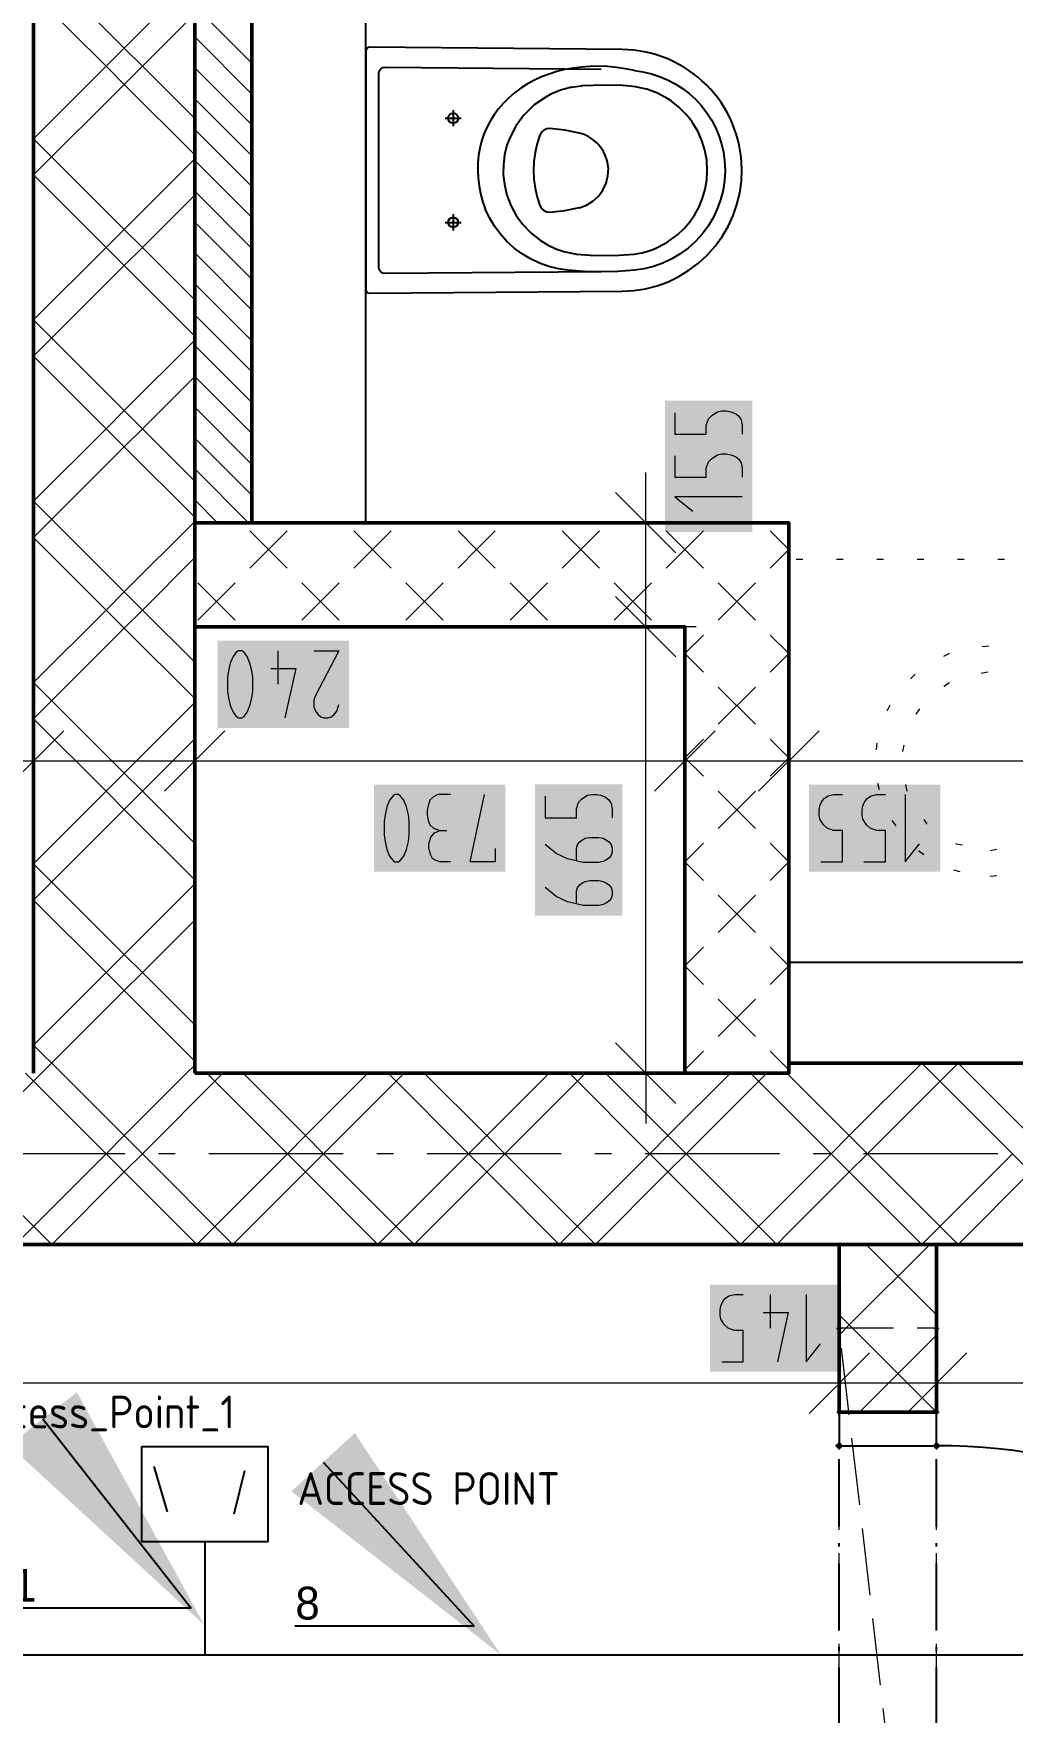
# Model space of a CAD drawing. Header units: millimetres. Extents: x 0 to 594, y 0 to 420.
# Drawn here: x 452.71 to 467.66, y 246.69 to 272.33 of the extents above; entities that cross this region are included whole.
import ezdxf
from ezdxf import colors
from ezdxf.entities.mleader import LeaderData, LeaderLine
from ezdxf.enums import TextEntityAlignment as Align
from ezdxf.math import Vec2, Vec3

# ---------------------------------------------------------------- set-up
doc = ezdxf.new("R2010")
doc.units = ezdxf.units.MM
doc.header["$LTSCALE"] = 8
for name, color, linetype in [('DESC', 1, 'Continuous'), ('PDF_Dvere', 7, 'Continuous'), ('PDF_Instalacni prizdivka do 1m', 7, 'Continuous'), ('PDF_Koty delkove', 7, 'Continuous'), ('PDF_Osy hlavni', 7, 'Continuous'), ('PDF_Preklady', 7, 'Continuous'), ('PDF_Pricky CP', 7, 'Continuous'), ('PDF_Pricky sadrokarton', 7, 'Continuous'), ('PDF_Pricky zdene', 7, 'Continuous'), ('PDF_Sanita', 7, 'Continuous'), ('PDF_Steny akusticke', 7, 'Continuous'), ('RED_2.5mm^2', 1, 'Continuous'), ('SYMS', 7, 'Continuous'), ('TAGS', 160, 'Continuous')]:
    doc.layers.add(name, color=color, linetype=linetype)
doc.styles.add('WD_IEC', font='isocp2.shx', dxfattribs={"width": 0.9, "height": 4})

# ---------------------------------------------------------------- blocks, each defined once
blk = doc.blocks.new('Access_Point_')
at = {"layer": 'SYMS'}
for p, q in [((-0.569, -0.166), (-0.774, 0.525)), ((0.445, -0.195), (0.607, 0.466))]:
    blk.add_line(p, q, dxfattribs=at)
blk.add_lwpolyline([(-0.965, 0.833), (0.96, 0.833), (0.96, -0.621), (-0.965, -0.621)], close=True, dxfattribs=at)
at = {"style": 'WD_IEC'}
for tag, height, p in [('INST', 2.7, (-6.103, 12.278)), ('LOC', 2.7, (-6.103, 9.278)), ('TAG1', 2.5, (-6.01, 6.238)), ('XREF', 2.7, (-6.01, -3.505)), ('DESC1', 2.7, (-6.01, -6.305)), ('DESC2', 2.7, (-6.01, -9.545)), ('DESC3', 2.7, (-6.01, -12.785))]:
    blk.add_attdef(tag, text='', height=height, dxfattribs=at).set_placement(p, align=Align.RIGHT)
for tag, p, height, flags in [('MFG', (3.907, 13.532), 1.5, 9), ('CAT', (3.907, 11.032), 1.5, 9), ('ASSYCODE', (2.49, -1.34), 1, 1), ('X8TERM01', (0, -0.62), 0.08, 1), ('FAMILY', (2.49, -2.84), 1, 1)]:
    blk.add_attdef(tag, p, '', height=height, dxfattribs=dict(at, flags=flags))
at = {"style": 'WD_IEC', "width": 0.8}
blk.add_attdef('TERM01', (-1, -0.62), '', height=2, rotation=90, dxfattribs=at)

msp = doc.modelspace()

# ---------------------------------------------------------------- linework, layer by layer
at = {"layer": 'PDF_Dvere', "lineweight": 25}
msp.add_lwpolyline([(465.014, 251.277), (465.014, 250.764), (466.5, 250.764), (466.5, 251.277)], close=True, dxfattribs=at)
msp.add_lwpolyline([(466.5, 241.539), (475.725, 241.539, 0.414213), (466.5, 250.764)], format="xyb", dxfattribs=at)
for points in [[(465.014, 249.532), (465.014, 250.557)], [(466.5, 249.532), (466.5, 250.557)], [(465.014, 249.224), (465.014, 249.275)], [(466.5, 249.224), (466.5, 249.275)], [(465.014, 247.943), (465.014, 248.968)], [(466.5, 247.943), (466.5, 248.968)], [(465.014, 247.635), (465.014, 247.687)], [(466.5, 247.635), (466.5, 247.687)], [(465.014, 246.354), (465.014, 247.379)], [(466.5, 246.354), (466.5, 247.379)]]:
    msp.add_lwpolyline(points, dxfattribs=at)
at = {"layer": 'PDF_Dvere', "lineweight": 25, "transparency": 33554559}
for points in [[(465.014, 250.7), (464.95, 250.764), (465.078, 250.764), (465.014, 250.828)], [(466.5, 250.7), (466.436, 250.764), (466.564, 250.764), (466.5, 250.828)]]:
    msp.add_solid(points, dxfattribs=at)
at = {"layer": 'PDF_Instalacni prizdivka do 1m', "lineweight": 25}
for points in [[(456.045, 283.564), (456.045, 264.858), (457.788, 264.858), (457.788, 283.564)], [(464.245, 256.606), (473.47, 256.606), (473.47, 258.144), (464.245, 258.144)]]:
    msp.add_lwpolyline(points, close=True, dxfattribs=at)
at = {"layer": 'PDF_Koty delkove', "lineweight": 18}
for points in [[(462.507, 266.538), (462.507, 266.21), (462.985, 266.21), (462.985, 266.347), (463.02, 266.442), (463.071, 266.497), (463.156, 266.551), (463.224, 266.565), (463.292, 266.565), (463.361, 266.551), (463.429, 266.524), (463.48, 266.483), (463.515, 266.429), (463.532, 266.347), (463.532, 266.21)], [(462.507, 265.881), (462.507, 265.553), (462.985, 265.553), (462.985, 265.69), (463.02, 265.785), (463.071, 265.84), (463.156, 265.894), (463.224, 265.908), (463.292, 265.908), (463.361, 265.894), (463.429, 265.867), (463.48, 265.826), (463.515, 265.772), (463.532, 265.69), (463.532, 265.553)], [(462.06, 264.858), (462.06, 265.627)], [(462.522, 264.397), (461.599, 265.319)], [(463.532, 265.251), (462.507, 265.251), (462.78, 265.033)], [(462.829, 264.858), (462.06, 264.858), (461.292, 264.858)], [(462.06, 259.861), (462.06, 263.269), (462.06, 264.858)], [(462.522, 262.808), (461.599, 263.73)], [(462.829, 263.269), (462.06, 263.269), (461.292, 263.269)], [(456.443, 262.903), (456.443, 262.391)], [(456.991, 262.903), (457.374, 262.903), (457.018, 262.22), (456.991, 262.151), (456.991, 262.048), (457.018, 261.981), (457.059, 261.929), (457.1, 261.895)], [(456.334, 262.63), (456.717, 262.63), (456.552, 261.878)], [(452.714, 261.988), (452.714, 261.219), (452.714, 260.45)], [(455.174, 261.988), (455.174, 261.219), (455.174, 260.45)], [(457.1, 261.895), (457.155, 261.878), (457.209, 261.878), (457.264, 261.895), (457.305, 261.929), (457.346, 261.981), (457.374, 262.082)], [(462.657, 261.988), (462.657, 261.219), (462.657, 260.45)], [(464.245, 261.988), (464.245, 261.219), (464.245, 260.45)], [(453.175, 261.68), (452.253, 260.758)], [(455.635, 261.68), (454.713, 260.758)], [(463.118, 261.68), (462.195, 260.758)], [(464.707, 261.68), (463.784, 260.758)], [(455.174, 261.219), (454.018, 261.219), (452.714, 261.219), (446.218, 261.219), (444.053, 261.219), (442.464, 261.219), (433.291, 261.219)], [(474.649, 261.219), (473.47, 261.219), (471.189, 261.219), (468.527, 261.219), (464.245, 261.219), (463.175, 261.219), (462.657, 261.219), (455.174, 261.219)], [(459.079, 260.706), (458.888, 260.706), (458.82, 260.672), (458.765, 260.62), (458.737, 260.535), (458.724, 260.467), (458.724, 260.398), (458.737, 260.313), (458.765, 260.245), (458.82, 260.194), (458.915, 260.159)], [(459.764, 259.885), (459.764, 259.681), (459.381, 259.681), (459.599, 260.706)], [(460.523, 260.683), (460.523, 260.354), (461.001, 260.354), (461.001, 260.491), (461.035, 260.587), (461.087, 260.642), (461.172, 260.696), (461.239, 260.71), (461.308, 260.71), (461.377, 260.696), (461.444, 260.669), (461.496, 260.628), (461.53, 260.573), (461.548, 260.491), (461.548, 260.354)], [(464.733, 259.681), (465.062, 259.681), (465.062, 260.159), (464.925, 260.159), (464.83, 260.194), (464.775, 260.245), (464.72, 260.33), (464.706, 260.398), (464.706, 260.467), (464.72, 260.535), (464.747, 260.603), (464.788, 260.654), (464.843, 260.689), (464.925, 260.706), (465.062, 260.706)], [(465.39, 259.681), (465.719, 259.681), (465.719, 260.159), (465.582, 260.159), (465.487, 260.194), (465.432, 260.245), (465.377, 260.33), (465.363, 260.398), (465.363, 260.467), (465.377, 260.535), (465.404, 260.603), (465.446, 260.654), (465.5, 260.689), (465.582, 260.706), (465.719, 260.706)], [(466.02, 260.706), (466.02, 259.681), (466.239, 259.954)], [(458.915, 259.681), (458.86, 259.698), (458.806, 259.733), (458.778, 259.784), (458.751, 259.885), (458.751, 259.954), (458.778, 260.057), (458.833, 260.125), (458.915, 260.159), (459.024, 260.159)], [(461.411, 259.683), (461.342, 259.669), (461.103, 259.669), (460.864, 259.724), (460.693, 259.806), (460.523, 259.944)], [(461.001, 259.697), (461.001, 259.889), (461.018, 259.944), (461.052, 259.985), (461.087, 260.012), (461.137, 260.039), (461.206, 260.053), (461.342, 260.053), (461.411, 260.039), (461.462, 260.012), (461.496, 259.985), (461.53, 259.944), (461.548, 259.889), (461.548, 259.834), (461.53, 259.779), (461.496, 259.738), (461.462, 259.711), (461.411, 259.683)], [(459.079, 259.681), (458.915, 259.681)], [(462.06, 256.453), (462.06, 259.861)], [(461.001, 259.04), (461.001, 259.231), (461.018, 259.287), (461.052, 259.328), (461.087, 259.355), (461.137, 259.382), (461.206, 259.396), (461.342, 259.396), (461.411, 259.382), (461.462, 259.355), (461.496, 259.328), (461.53, 259.287), (461.548, 259.231), (461.548, 259.177), (461.53, 259.122), (461.496, 259.081), (461.462, 259.054), (461.411, 259.026), (461.342, 259.012), (461.103, 259.012), (460.864, 259.067), (460.693, 259.149), (460.523, 259.287)], [(462.522, 255.991), (461.599, 256.914)], [(462.829, 256.453), (462.06, 256.453), (461.292, 256.453)], [(462.06, 256.453), (462.06, 255.684)], [(463.222, 252.047), (463.55, 252.047), (463.55, 252.525), (463.413, 252.525), (463.318, 252.56), (463.263, 252.611), (463.209, 252.696), (463.195, 252.764), (463.195, 252.832), (463.209, 252.901), (463.236, 252.969), (463.277, 253.02), (463.331, 253.055), (463.413, 253.072), (463.55, 253.072)], [(463.961, 253.072), (463.961, 252.56)], [(464.509, 253.072), (464.509, 252.047), (464.727, 252.32)], [(463.852, 252.799), (464.235, 252.799), (464.07, 252.047)], [(465.014, 252.489), (465.014, 251.721), (465.014, 250.952)], [(466.5, 252.489), (466.5, 251.721), (466.5, 250.952)], [(465.475, 252.182), (464.553, 251.259)], [(466.962, 252.182), (466.039, 251.259)], [(540.607, 251.721), (523.196, 251.721), (510.274, 251.721), (506.065, 251.721), (497.455, 251.721), (482.899, 251.721), (476.75, 251.721), (471.845, 251.721), (467.3, 251.721), (466.5, 251.721), (465.014, 251.721), (430.523, 251.721), (424.476, 251.721), (412.176, 251.721), (400.747, 251.721)]]:
    msp.add_lwpolyline(points, dxfattribs=at)
for points in [[(455.677, 262.492), (455.677, 262.287), (455.691, 262.186), (455.718, 262.066), (455.759, 261.963), (455.813, 261.895), (455.841, 261.878), (455.895, 261.878), (455.923, 261.895), (455.977, 261.963), (456.018, 262.066), (456.046, 262.186), (456.06, 262.287), (456.06, 262.492), (456.046, 262.595), (456.018, 262.715), (455.977, 262.817), (455.923, 262.886), (455.895, 262.903), (455.841, 262.903), (455.813, 262.886), (455.759, 262.817), (455.718, 262.715), (455.691, 262.595)], [(458.066, 260.295), (458.066, 260.09), (458.08, 259.989), (458.108, 259.869), (458.149, 259.767), (458.203, 259.698), (458.231, 259.681), (458.285, 259.681), (458.313, 259.698), (458.367, 259.767), (458.408, 259.869), (458.436, 259.989), (458.45, 260.09), (458.45, 260.295), (458.436, 260.398), (458.408, 260.518), (458.367, 260.62), (458.313, 260.689), (458.285, 260.706), (458.231, 260.706), (458.203, 260.689), (458.149, 260.62), (458.108, 260.518), (458.08, 260.398)]]:
    msp.add_lwpolyline(points, close=True, dxfattribs=at)
at = {"layer": 'PDF_Koty delkove', "color": 7, "lineweight": 18, "true_color": 0xffffff, "transparency": 33554559}
for points in [[(463.686, 264.714), (463.686, 266.719), (462.353, 264.714), (462.353, 266.719)], [(457.528, 263.057), (455.523, 263.057), (457.528, 261.724), (455.523, 261.724)], [(459.918, 260.86), (457.913, 260.86), (459.918, 259.528), (457.913, 259.528)], [(461.702, 258.858), (461.702, 260.863), (460.369, 258.858), (460.369, 260.863)], [(466.558, 260.86), (464.553, 260.86), (466.558, 259.528), (464.553, 259.528)], [(465.046, 253.226), (463.041, 253.226), (465.046, 251.894), (463.041, 251.894)]]:
    msp.add_solid(points, dxfattribs=at)
at = {"layer": 'PDF_Osy hlavni', "lineweight": 18}
for points in [[(454.109, 255.223), (452.059, 255.223)], [(454.878, 255.223), (454.621, 255.223)], [(457.44, 255.223), (455.39, 255.223)], [(458.209, 255.223), (457.953, 255.223)], [(460.771, 255.223), (458.721, 255.223)], [(461.54, 255.223), (461.284, 255.223)], [(464.103, 255.223), (462.053, 255.223)], [(464.871, 255.223), (464.615, 255.223)], [(467.434, 255.223), (465.384, 255.223)]]:
    msp.add_lwpolyline(points, dxfattribs=at)
at = {"layer": 'PDF_Preklady', "lineweight": 18}
for points in [[(465.845, 252.558), (465.014, 252.558)], [(465.014, 252.248), (465.014, 252.558)], [(466.5, 252.558), (466.204, 252.558)], [(466.5, 252.248), (466.5, 252.558)], [(465.168, 251.234), (465.05, 252.252)], [(465.014, 251.277), (465.014, 251.889)], [(466.5, 251.277), (466.5, 251.889)], [(465.014, 250.864), (465.014, 251.277)], [(466.5, 250.864), (466.5, 251.277)], [(465.327, 249.86), (465.209, 250.878)], [(465.014, 249.48), (465.014, 250.505)], [(466.5, 249.48), (466.5, 250.505)], [(465.487, 248.485), (465.368, 249.503)], [(465.014, 248.097), (465.014, 249.122)], [(466.5, 248.097), (466.5, 249.122)], [(465.646, 247.111), (465.528, 248.129)], [(465.014, 246.713), (465.014, 247.738)], [(466.5, 246.713), (466.5, 247.738)], [(465.805, 245.736), (465.687, 246.754)]]:
    msp.add_lwpolyline(points, dxfattribs=at)
at = {"layer": 'PDF_Preklady', "lineweight": 18, "transparency": 33554559}
for points in [[(465.019, 252.512), (464.968, 252.552), (465.06, 252.563), (465.009, 252.604)], [(465.06, 252.558), (465.014, 252.512), (465.014, 252.604), (464.968, 252.558)], [(465.014, 252.512), (464.968, 252.558), (465.06, 252.558), (465.014, 252.604)], [(466.5, 252.512), (466.454, 252.558), (466.546, 252.558), (466.5, 252.604)], [(466.546, 252.558), (466.5, 252.512), (466.5, 252.604), (466.454, 252.558)], [(465.014, 251.23), (464.968, 251.277), (465.06, 251.277), (465.014, 251.323)], [(465.014, 251.23), (464.968, 251.277), (465.06, 251.277), (465.014, 251.323)], [(466.5, 251.23), (466.454, 251.277), (466.546, 251.277), (466.5, 251.323)], [(466.5, 251.23), (466.454, 251.277), (466.546, 251.277), (466.5, 251.323)]]:
    msp.add_solid(points, dxfattribs=at)
at = {"layer": 'PDF_Pricky CP', "lineweight": 50}
msp.add_lwpolyline([(462.657, 264.858), (455.175, 264.858), (455.175, 263.269), (462.657, 263.269), (462.657, 256.453), (464.245, 256.453), (464.245, 256.606), (464.245, 264.858), (462.657, 264.858)], dxfattribs=at)
at = {"layer": 'PDF_Pricky CP', "lineweight": 9}
for points in [[(456.586, 264.163), (456.302, 264.448), (456.017, 264.732)], [(456.017, 264.163), (456.302, 264.448), (456.586, 264.732)], [(458.175, 264.163), (457.89, 264.448), (457.606, 264.732)], [(457.606, 264.163), (457.89, 264.448), (458.175, 264.732)], [(459.764, 264.163), (459.479, 264.448), (459.195, 264.732)], [(459.195, 264.163), (459.479, 264.448), (459.764, 264.732)], [(461.352, 264.163), (461.068, 264.448), (460.784, 264.732)], [(460.784, 264.163), (461.068, 264.448), (461.352, 264.732)], [(462.657, 264.448), (462.372, 264.732)], [(462.657, 264.448), (462.657, 264.448), (462.941, 264.732)], [(464.245, 264.448), (463.961, 264.732)], [(462.657, 264.448), (462.372, 264.163)], [(462.941, 264.163), (462.657, 264.448), (462.657, 264.448)], [(464.245, 264.448), (463.961, 264.163)], [(455.792, 263.369), (455.223, 263.938)], [(455.792, 263.938), (455.223, 263.369)], [(457.38, 263.369), (456.812, 263.938)], [(457.38, 263.938), (456.812, 263.369)], [(458.969, 263.369), (458.4, 263.938)], [(458.969, 263.938), (458.4, 263.369)], [(460.558, 263.369), (459.989, 263.938)], [(460.558, 263.938), (459.989, 263.369)], [(462.147, 263.369), (461.578, 263.938)], [(462.147, 263.938), (461.578, 263.369)], [(463.735, 263.369), (463.167, 263.938)], [(463.735, 263.938), (463.167, 263.369)], [(462.941, 262.575), (462.657, 262.859), (462.657, 262.859), (462.657, 262.859), (462.941, 263.143)], [(463.961, 262.575), (464.245, 262.859), (463.961, 263.143)], [(463.735, 261.78), (463.167, 262.349)], [(463.735, 262.349), (463.167, 261.78)], [(462.657, 261.27), (462.657, 261.27), (462.941, 261.555)], [(464.245, 261.27), (463.961, 261.555)], [(462.941, 260.986), (462.657, 261.27), (462.657, 261.27)], [(464.245, 261.27), (463.961, 260.986)], [(463.735, 260.191), (463.167, 260.76)], [(463.735, 260.76), (463.167, 260.191)], [(462.941, 259.397), (462.657, 259.681), (462.657, 259.681), (462.657, 259.681), (462.941, 259.966)], [(463.961, 259.397), (464.245, 259.681), (463.961, 259.966)], [(463.735, 258.603), (463.167, 259.171)], [(463.735, 259.171), (463.167, 258.603)], [(462.657, 258.093), (462.657, 258.093), (462.941, 258.377)], [(464.245, 258.093), (463.961, 258.377)], [(462.941, 257.808), (462.657, 258.093), (462.657, 258.093)], [(464.245, 258.093), (463.961, 257.808)], [(463.735, 257.014), (463.167, 257.583)], [(463.735, 257.583), (463.167, 257.014)], [(462.657, 256.504), (462.657, 256.504), (462.941, 256.788)], [(464.245, 256.504), (463.961, 256.788)], [(462.708, 256.453), (462.657, 256.504), (462.657, 256.504)], [(464.245, 256.504), (464.194, 256.453)]]:
    msp.add_lwpolyline(points, dxfattribs=at)
at = {"layer": 'PDF_Pricky sadrokarton', "lineweight": 50}
msp.add_lwpolyline([(455.174, 290.739), (455.174, 264.858), (456.045, 264.858), (456.045, 283.564), (456.045, 290.739)], close=True, dxfattribs=at)
at = {"layer": 'PDF_Pricky sadrokarton', "lineweight": 9}
for points in [[(456.045, 271.874), (455.174, 272.745)], [(456.045, 271.402), (455.174, 272.274)], [(456.045, 270.931), (455.174, 271.803)], [(456.045, 270.46), (455.174, 271.331)], [(456.045, 269.989), (455.174, 270.86)], [(456.045, 269.518), (455.174, 270.389)], [(456.045, 269.047), (455.174, 269.918)], [(456.045, 268.576), (455.174, 269.447)], [(456.045, 268.105), (455.174, 268.976)], [(456.045, 267.634), (455.174, 268.505)], [(456.045, 267.162), (455.174, 268.034)], [(456.045, 267.634), (456.045, 267.634)], [(456.045, 266.691), (455.174, 267.563)], [(456.045, 266.22), (455.174, 267.091)], [(456.045, 265.749), (455.174, 266.62)], [(456.045, 265.278), (455.174, 266.149)], [(455.995, 264.858), (455.174, 265.678)], [(455.523, 264.858), (455.174, 265.207)]]:
    msp.add_lwpolyline(points, dxfattribs=at)
at = {"layer": 'PDF_Pricky zdene', "lineweight": 9}
for points in [[(466.398, 253.839), (465.168, 252.609), (465.014, 252.455)], [(466.5, 252.763), (465.424, 253.839)], [(466.5, 251.277), (465.168, 252.609), (465.014, 252.763)], [(466.5, 252.455), (465.322, 251.277)], [(465.014, 251.277), (465.014, 251.277)]]:
    msp.add_lwpolyline(points, dxfattribs=at)
at = {"layer": 'PDF_Pricky zdene', "lineweight": 50}
for points in [[(466.5, 251.277), (466.5, 252.558), (466.5, 253.839), (465.014, 253.839), (465.014, 252.558), (465.014, 251.277)], [(466.5, 251.277), (465.014, 251.277)]]:
    msp.add_lwpolyline(points, dxfattribs=at)
at = {"layer": 'PDF_Sanita', "lineweight": 25}
msp.add_lwpolyline([(461.699, 272.082), (457.841, 272.117), (457.84, 272.117), (457.804, 272.102), (457.789, 272.066), (457.788, 268.412), (457.788, 268.411), (457.803, 268.375), (457.839, 268.361), (461.698, 268.393), (461.879, 268.403), (462.058, 268.431), (462.233, 268.476), (462.402, 268.538), (462.565, 268.617), (462.72, 268.712), (462.864, 268.821), (462.998, 268.944), (463.119, 269.079), (463.226, 269.226), (463.317, 269.382), (463.393, 269.546), (463.453, 269.717), (463.495, 269.892), (463.52, 270.071), (463.527, 270.253, 0.409121)], format="xyb", close=True, dxfattribs=at)
for points in [[(461.38, 268.69), (458.086, 268.662), (458.047, 268.67), (458.013, 268.692), (457.991, 268.725), (457.983, 268.764), (457.983, 268.765), (457.984, 271.713), (457.984, 271.714), (457.992, 271.753), (458.014, 271.786), (458.048, 271.808), (458.087, 271.815), (461.382, 271.785)], [(461.888, 271.761), (462.018, 271.743), (462.146, 271.714), (462.272, 271.673), (462.393, 271.622), (462.51, 271.561), (462.621, 271.49), (462.725, 271.409), (462.823, 271.32), (462.912, 271.222), (462.992, 271.118), (463.064, 271.007), (463.125, 270.89), (463.176, 270.768), (463.216, 270.643), (463.245, 270.514), (463.264, 270.383), (463.271, 270.233), (463.263, 270.083), (463.241, 269.935), (463.204, 269.79), (463.153, 269.648), (463.088, 269.513), (463.011, 269.384), (462.921, 269.263), (462.819, 269.152), (462.707, 269.051), (462.587, 268.962), (462.458, 268.885), (462.322, 268.821), (462.181, 268.771), (462.035, 268.735), (461.888, 268.714), (461.633, 268.695), (461.38, 268.69), (461.127, 268.696), (460.873, 268.714), (460.726, 268.736), (460.58, 268.772), (460.439, 268.822), (460.303, 268.886), (460.174, 268.963), (460.054, 269.052), (459.942, 269.153), (459.841, 269.264), (459.751, 269.385), (459.673, 269.514), (459.608, 269.65)], [(462.767, 270.978), (462.729, 271.029), (462.677, 271.092), (462.568, 271.201), (462.447, 271.297), (462.397, 271.331), (462.241, 271.414), (462.075, 271.476), (462.069, 271.478), (461.907, 271.513), (461.717, 271.531), (461.717, 271.531), (461.698, 271.532), (461.431, 271.539), (461.088, 271.526), (461.076, 271.525), (460.925, 271.504), (460.912, 271.502), (460.759, 271.46), (460.612, 271.4), (460.548, 271.366), (460.358, 271.237)], [(460.358, 271.237), (460.194, 271.077), (460.076, 270.914), (459.984, 270.735), (459.942, 270.62), (459.906, 270.474), (459.888, 270.325), (459.886, 270.175), (459.902, 270.026), (459.941, 269.859), (460.002, 269.699), (460.084, 269.548), (460.185, 269.41), (460.312, 269.278), (460.456, 269.165), (460.456, 269.165), (460.57, 269.097), (460.69, 269.041), (460.808, 269), (461.003, 268.958), (461.211, 268.942), (461.211, 268.942), (461.442, 268.937), (461.655, 268.941), (461.884, 268.958), (462, 268.979), (462.114, 269.011), (462.114, 269.011), (462.195, 269.041), (462.195, 269.041), (462.381, 269.135), (462.55, 269.258), (462.648, 269.351), (462.735, 269.453), (462.811, 269.564), (462.875, 269.682), (462.929, 269.815), (462.969, 269.952), (462.992, 270.094), (463, 270.237), (462.991, 270.392), (462.963, 270.545), (462.917, 270.693), (462.854, 270.835), (462.854, 270.835), (462.797, 270.933), (462.776, 270.966), (462.767, 270.978)], [(460.712, 271.443), (460.69, 271.434)], [(457.789, 271.008), (457.789, 271.033)], [(458.998, 271.033), (459.244, 271.033)], [(459.121, 271.156), (459.121, 270.91)], [(460.353, 270.375), (460.346, 270.238), (460.352, 270.101), (460.371, 269.964), (460.401, 269.83), (460.444, 269.7), (460.467, 269.657), (460.503, 269.625), (460.548, 269.605), (460.596, 269.6), (460.823, 269.623), (461.048, 269.669), (461.047, 269.668), (461.155, 269.707), (461.254, 269.766), (461.339, 269.844), (461.407, 269.937), (461.456, 270.041), (461.484, 270.153), (461.49, 270.267), (461.473, 270.381), (461.448, 270.456), (461.414, 270.527), (461.37, 270.593), (461.318, 270.653), (461.259, 270.705), (461.193, 270.748), (461.122, 270.783), (461.047, 270.807), (461.048, 270.807), (460.824, 270.852), (460.596, 270.876), (460.548, 270.871), (460.504, 270.851), (460.468, 270.819), (460.444, 270.776)], [(460.444, 270.776), (460.402, 270.646), (460.371, 270.512), (460.353, 270.375)], [(457.788, 269.445), (457.788, 269.47)], [(458.998, 269.444), (459.244, 269.444)], [(459.121, 269.567), (459.121, 269.321)]]:
    msp.add_lwpolyline(points, dxfattribs=at)
at = {"layer": 'PDF_Sanita', "lineweight": 13}
for points in [[(464.245, 264.24), (464.245, 264.294)], [(464.245, 264.294), (464.245, 264.294)], [(464.245, 264.294), (464.245, 264.294)], [(464.461, 264.294), (464.359, 264.294)], [(465.076, 264.294), (464.974, 264.294)], [(465.691, 264.294), (465.589, 264.294)], [(466.306, 264.294), (466.204, 264.294)], [(466.921, 264.294), (466.819, 264.294)], [(467.536, 264.294), (467.434, 264.294)], [(464.245, 263.625), (464.245, 263.728)], [(464.245, 263.01), (464.245, 263.113)], [(466.697, 262.86), (466.605, 262.817)], [(467.299, 262.974), (467.197, 262.965)], [(464.245, 262.395), (464.245, 262.498)], [(466.172, 262.546), (466.1, 262.474)], [(467.282, 262.578), (467.182, 262.558)], [(466.697, 262.414), (466.612, 262.358)], [(465.786, 262.071), (465.743, 261.978)], [(466.241, 262.017), (466.185, 261.932)], [(464.245, 261.78), (464.245, 261.883)], [(465.587, 261.493), (465.578, 261.391)], [(464.245, 261.165), (464.245, 261.268)], [(466.002, 261.463), (465.982, 261.363)], [(465.599, 260.881), (465.625, 260.782)], [(466.025, 260.86), (466.045, 260.759)], [(464.245, 260.55), (464.245, 260.653)], [(465.819, 260.311), (465.878, 260.227)], [(466.306, 260.324), (466.354, 260.253)], [(464.245, 259.935), (464.245, 260.038)], [(466.794, 259.958), (466.797, 259.956), (466.894, 259.937)], [(466.223, 259.851), (466.307, 259.792)], [(467.32, 259.852), (467.421, 259.872)], [(464.245, 259.32), (464.245, 259.423)], [(466.759, 259.557), (466.858, 259.531)], [(467.32, 259.462), (467.422, 259.471)], [(464.245, 258.705), (464.245, 258.808)], [(464.245, 258.144), (464.245, 258.193)], [(464.245, 258.144), (464.245, 258.144)], [(464.461, 258.144), (464.359, 258.144)], [(465.076, 258.144), (464.974, 258.144)], [(465.691, 258.144), (465.589, 258.144)], [(466.306, 258.144), (466.204, 258.144)], [(466.921, 258.144), (466.819, 258.144)], [(467.536, 258.144), (467.434, 258.144)]]:
    msp.add_lwpolyline(points, dxfattribs=at)
at = {"layer": 'PDF_Sanita', "lineweight": 25}
for centre in [(459.121, 271.033), (459.121, 269.444)]:
    msp.add_circle(centre, 0.0769, dxfattribs=at)
msp.add_ellipse((461.677, 269.941), major_axis=(-2.051, 0.932), ratio=0.799364, start_param=4.964084, end_param=6.955354, dxfattribs=at)
at = {"layer": 'PDF_Steny akusticke', "lineweight": 50}
for points in [[(452.714, 292.225), (452.714, 290.739), (452.714, 256.453)], [(455.174, 256.453), (455.174, 290.739), (455.174, 292.225)], [(464.245, 253.839), (476.698, 253.839), (476.698, 253.993), (474.649, 253.993), (474.649, 256.606), (474.598, 256.606), (473.47, 256.606), (464.245, 256.606), (464.245, 256.453)], [(464.245, 256.453), (462.657, 256.453), (455.174, 256.453)], [(430.523, 253.839), (430.523, 253.839), (442.464, 253.839), (464.245, 253.839)]]:
    msp.add_lwpolyline(points, dxfattribs=at)
at = {"layer": 'PDF_Steny akusticke', "lineweight": 9}
for points in [[(454.098, 272.104), (452.714, 273.488)], [(454.375, 271.828), (454.098, 272.104), (455.174, 273.181)], [(453.821, 271.828), (452.714, 272.935)], [(454.375, 271.828), (455.174, 272.627)], [(453.821, 271.828), (454.098, 272.104)], [(454.098, 271.551), (453.821, 271.828), (452.714, 270.721)], [(454.098, 271.551), (454.375, 271.828)], [(455.174, 271.028), (454.375, 271.828)], [(452.714, 270.167), (454.098, 271.551)], [(455.174, 270.475), (454.098, 271.551)], [(454.098, 269.337), (452.714, 270.721)], [(454.375, 269.06), (454.098, 269.337), (455.174, 270.413)], [(453.821, 269.06), (452.714, 270.167)], [(452.714, 267.4), (454.098, 268.783), (454.375, 269.06), (455.174, 269.86)], [(453.821, 269.06), (454.098, 269.337)], [(454.098, 268.783), (453.821, 269.06), (452.714, 267.953)], [(455.174, 268.261), (454.375, 269.06)], [(455.174, 267.707), (454.098, 268.783)], [(454.098, 266.569), (452.714, 267.953)], [(454.375, 266.293), (454.098, 266.569), (455.174, 267.646)], [(453.821, 266.293), (452.714, 267.4)], [(452.714, 264.632), (454.098, 266.016), (454.375, 266.293), (455.174, 267.092)], [(453.821, 266.293), (454.098, 266.569)], [(454.098, 266.016), (453.821, 266.293), (452.714, 265.186)], [(455.174, 265.493), (454.375, 266.293)], [(455.174, 264.94), (454.098, 266.016)], [(454.098, 263.802), (452.714, 265.186)], [(454.375, 263.525), (454.098, 263.802), (455.174, 264.878)], [(453.821, 263.525), (452.714, 264.632)], [(452.714, 261.865), (454.098, 263.248), (454.375, 263.525), (455.174, 264.325)], [(453.821, 263.525), (454.098, 263.802)], [(454.098, 263.248), (453.821, 263.525), (452.714, 262.418)], [(455.174, 262.726), (454.375, 263.525)], [(455.174, 262.172), (454.098, 263.248)], [(454.098, 261.034), (452.714, 262.418)], [(454.375, 260.758), (454.098, 261.034), (455.174, 262.111)], [(453.821, 260.758), (452.714, 261.865)], [(452.714, 259.097), (454.098, 260.481), (454.375, 260.758), (455.174, 261.557)], [(453.821, 260.758), (454.098, 261.034)], [(454.098, 260.481), (453.821, 260.758), (452.714, 259.651)], [(455.174, 259.958), (454.375, 260.758)], [(455.174, 259.405), (454.098, 260.481)], [(454.098, 258.267), (452.714, 259.651)], [(454.375, 257.99), (454.098, 258.267), (455.174, 259.343)], [(453.821, 257.99), (452.714, 259.097)], [(452.837, 256.453), (454.098, 257.713), (454.375, 257.99), (455.174, 258.79)], [(453.821, 257.99), (454.098, 258.267)], [(454.098, 257.713), (453.821, 257.99), (452.714, 256.883)], [(455.174, 257.191), (454.375, 257.99)], [(455.174, 256.637), (454.098, 257.713)], [(453.145, 256.453), (452.714, 256.883)], [(466.828, 256.606), (465.445, 255.223), (465.168, 255.499), (466.275, 256.606)], [(467.659, 255.223), (466.275, 256.606)], [(469.596, 253.839), (468.212, 255.223), (467.935, 255.499), (466.828, 256.606)], [(452.837, 256.453), (451.607, 255.223), (451.33, 254.946), (450.223, 253.839), (448.84, 255.223), (448.563, 255.499), (447.61, 256.453)], [(455.051, 256.453), (454.098, 255.499), (453.821, 255.223), (452.437, 253.839), (451.33, 254.946), (451.054, 255.223), (449.824, 256.453)], [(455.605, 256.453), (454.375, 255.223), (454.098, 254.946), (452.991, 253.839), (451.607, 255.223), (451.33, 255.499), (450.377, 256.453)], [(457.819, 256.453), (456.865, 255.499), (456.589, 255.223), (455.205, 253.839), (454.098, 254.946), (453.821, 255.223), (452.591, 256.453)], [(458.372, 256.453), (457.142, 255.223), (456.865, 254.946), (455.758, 253.839), (454.375, 255.223), (454.098, 255.499), (453.145, 256.453)], [(455.051, 256.453), (455.174, 256.576)], [(460.586, 256.453), (459.633, 255.499), (459.356, 255.223), (457.972, 253.839), (456.865, 254.946), (456.589, 255.223), (455.359, 256.453)], [(461.14, 256.453), (459.91, 255.223), (459.633, 254.946), (458.526, 253.839), (457.142, 255.223), (456.865, 255.499), (455.912, 256.453)], [(463.354, 256.453), (462.4, 255.499), (462.124, 255.223), (460.74, 253.839), (459.633, 254.946), (459.356, 255.223), (458.126, 256.453)], [(463.907, 256.453), (462.677, 255.223), (462.4, 254.946), (461.293, 253.839), (459.91, 255.223), (459.633, 255.499), (458.68, 256.453)], [(464.245, 254.577), (463.507, 253.839), (462.4, 254.946), (462.124, 255.223), (460.894, 256.453)], [(464.245, 254.023), (464.061, 253.839), (462.677, 255.223), (462.4, 255.499), (461.447, 256.453)], [(464.245, 255.868), (463.661, 256.453)], [(464.245, 256.422), (464.215, 256.453)], [(465.168, 255.499), (464.245, 256.422)], [(464.891, 255.223), (464.245, 255.868)], [(464.891, 255.223), (465.168, 255.499)], [(464.245, 254.023), (465.168, 254.946), (464.891, 255.223), (464.245, 254.577)], [(465.168, 254.946), (465.445, 255.223)], [(466.828, 253.839), (465.445, 255.223)], [(466.828, 253.839), (467.935, 254.946), (467.659, 255.223), (466.275, 253.839)], [(466.275, 253.839), (465.168, 254.946)]]:
    msp.add_lwpolyline(points, dxfattribs=at)
at = {"layer": 'RED_2.5mm^2'}
for p, q in [((455.33, 249.3), (455.33, 247.573)), ((139.315, 247.573), (499.132, 247.573))]:
    msp.add_line(p, q, dxfattribs=at)

# ---------------------------------------------------------------- block references
at = {"layer": 'SYMS'}
ref = msp.add_blockref('Access_Point_', (455.33, 249.92), dxfattribs=at)
ref.add_attrib('TAG1', 'Access_Point_1', dxfattribs={"layer": 'TAGS', "height": 0.5, "style": 'WD_IEC'}).set_placement((455.79, 251.03), align=Align.RIGHT)
ref.add_attrib('DESC1', 'ACCESS POINT', dxfattribs={"layer": 'DESC', "height": 0.5, "style": 'WD_IEC'}).set_placement((460.75, 249.86), align=Align.RIGHT)

# ---------------------------------------------------------------- leaders
ml = msp.add_multileader_mtext('Standard', dxfattribs=at)
ml.set_content('1', color=256)
ml.set_leader_properties()
ml.build(insert=Vec2(0, 0))
ml.multileader.update_dxf_attribs({"text_right_attachment_type": 6, "dogleg_length": 0.36})
ctx = ml.context
ctx.base_point, ctx.char_height, ctx.plane_origin = Vec3(450.593, 248.633), 0.5, Vec3(455.321, 248.026)
ctx.right_attachment, ctx.text_align_type = 6, 2
notes = []
notes.append((ctx, [(0, (1, 1, 0), (455.12, 248.283), (-1, 0), 0.36, [(0, [(455.321, 248.026)], 0, [])])]))
ctx.mtext.insert, ctx.mtext.alignment, ctx.mtext.flow_direction = Vec3(452.76, 248.883), 3, 5
ml = msp.add_multileader_mtext('Standard', dxfattribs=at)
ml.set_content('8', color=256)
ml.set_leader_properties()
ml.build(insert=Vec2(0, 0))
ml.multileader.update_dxf_attribs({"text_right_attachment_type": 6, "dogleg_length": 0.36})
ctx = ml.context
ctx.base_point, ctx.char_height, ctx.plane_origin = Vec3(454.75, 248.361), 0.5, Vec3(459.847, 247.573)
ctx.right_attachment, ctx.text_align_type = 6, 2
notes.append((ctx, [(0, (1, 1, 0), (459.443, 248.011), (-1, 0), 0.36, [(0, [(459.847, 247.573)], 0, [])])]))
ctx.mtext.insert, ctx.mtext.alignment, ctx.mtext.flow_direction = Vec3(457.083, 248.611), 3, 5
for ctx, leaders in notes:
    for number, flags, end, landing, length, lines in leaders:
        leader = LeaderData()
        leader.index, (leader.has_last_leader_line, leader.has_dogleg_vector, leader.attachment_direction) = number, flags
        leader.last_leader_point, leader.dogleg_vector, leader.dogleg_length = Vec3(end), Vec3(landing), length
        for number, points, colour, breaks in lines:
            line = LeaderLine()
            line.index, line.vertices, line.color, line.breaks = number, Vec3.list(points), colors.encode_raw_color(colour), breaks
            leader.lines.append(line)
        ctx.leaders.append(leader)

doc.saveas('drawing.dxf')
